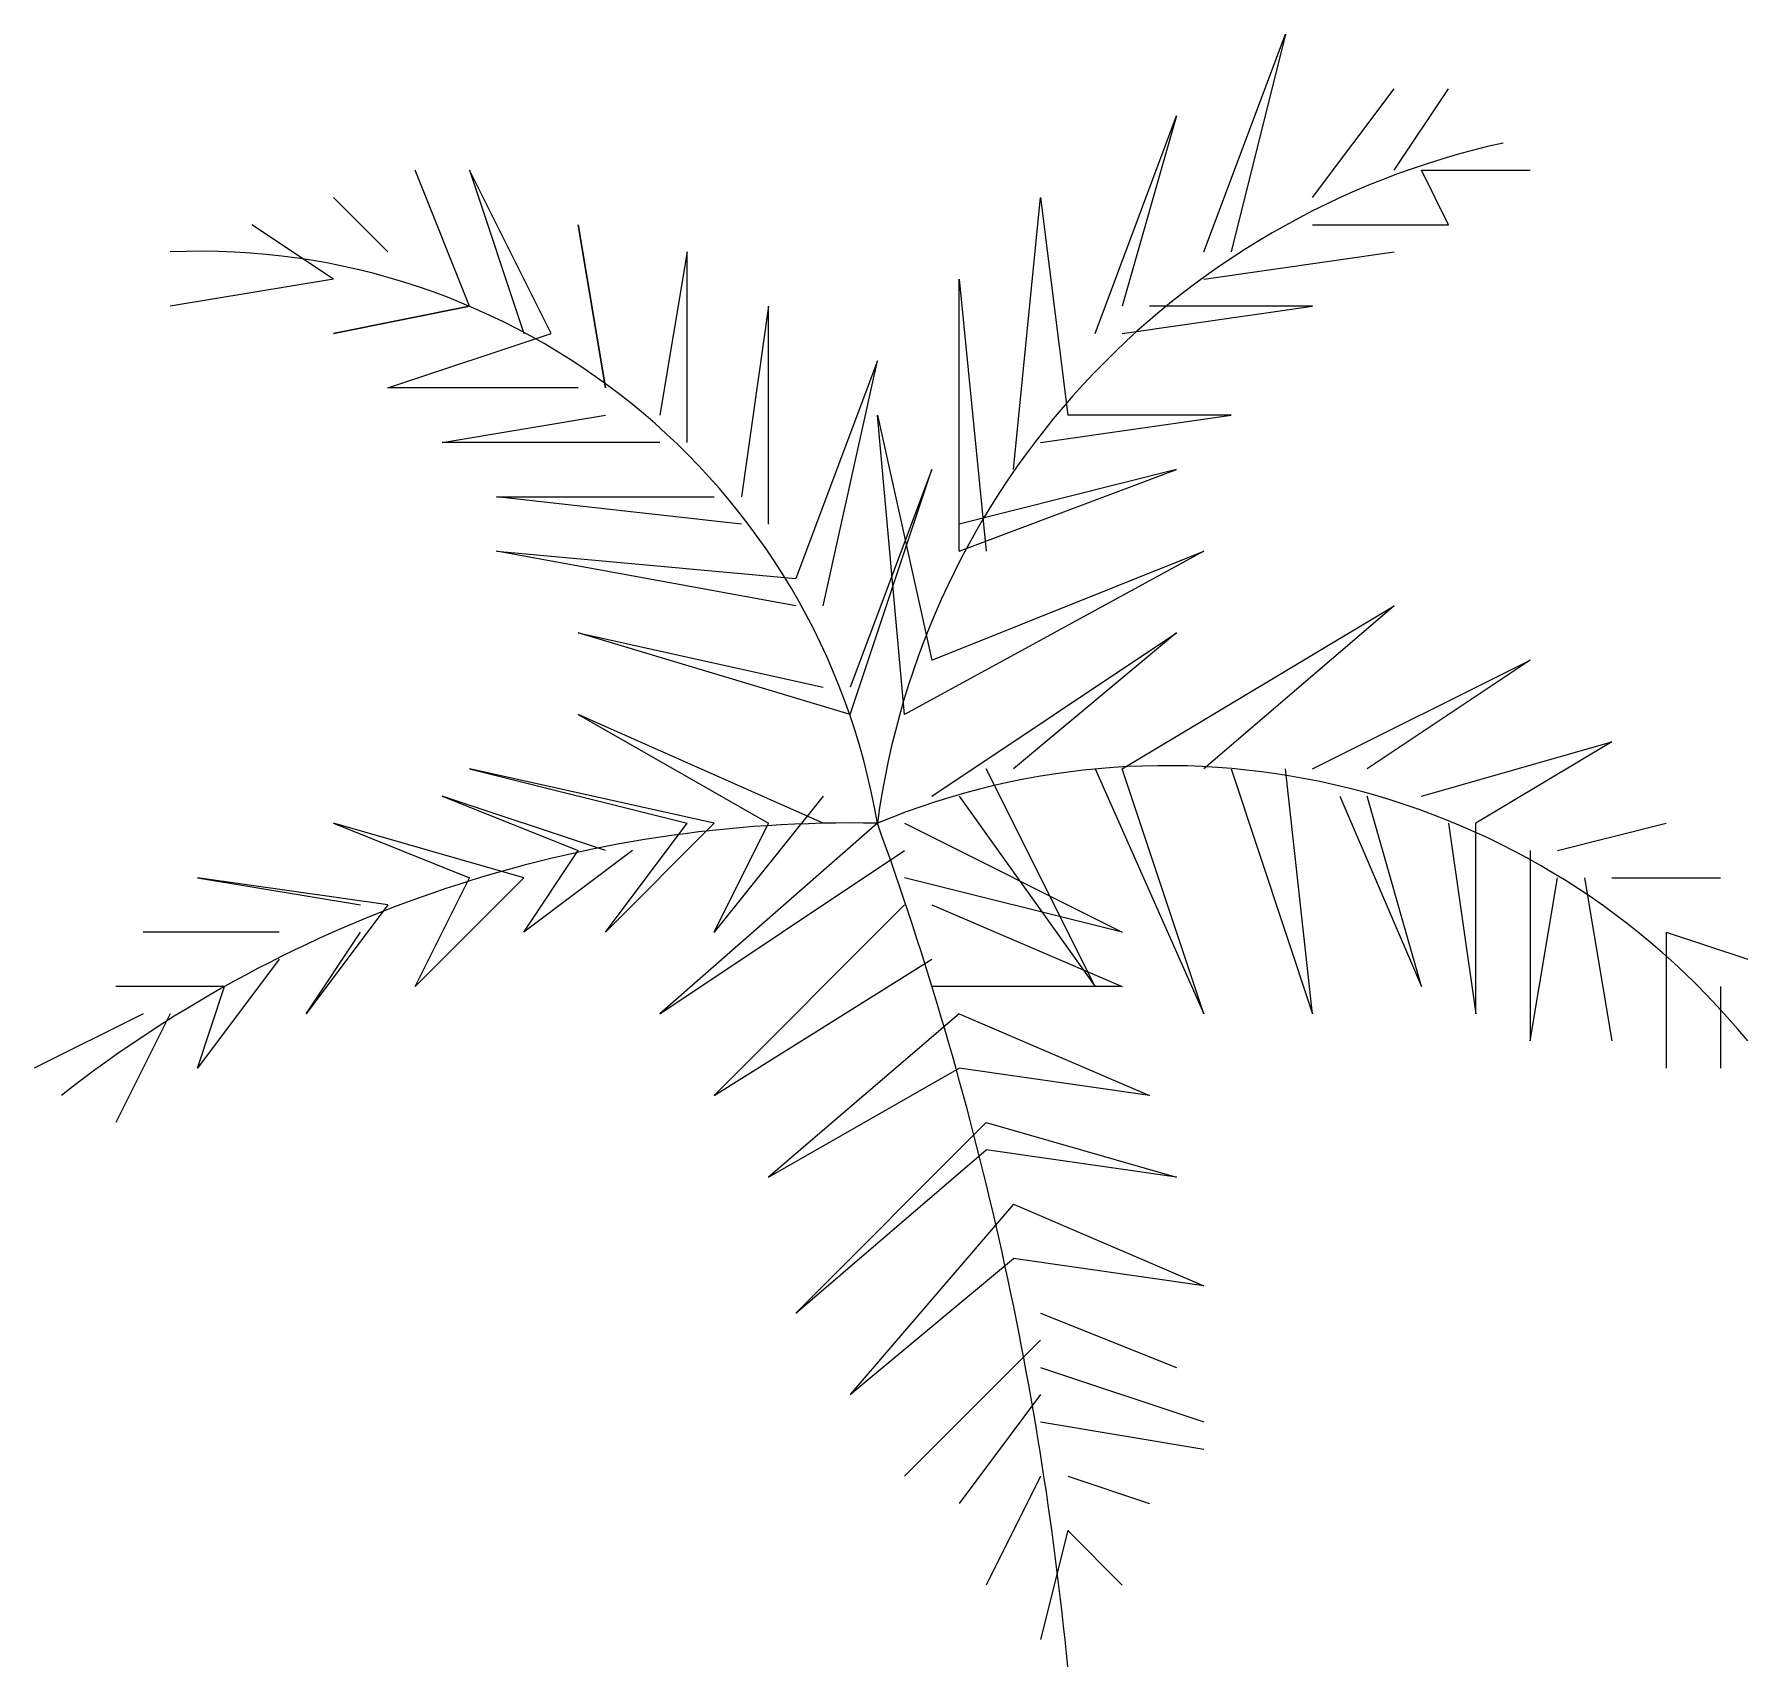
# Model space of a CAD drawing. Header units: millimetres. Extents: x 281.6 to 294.1, y 151 to 163.
import ezdxf

# ---------------------------------------------------------------- set-up
doc = ezdxf.new("R2010")
doc.units = ezdxf.units.MM

msp = doc.modelspace()

# ---------------------------------------------------------------- linework, layer by layer
for points in [[(290.154, 161.395), (290.752, 162.989)], [(290.752, 162.989), (290.354, 161.395)], [(290.951, 161.793), (291.549, 162.59)], [(291.549, 161.993), (291.947, 162.59)], [(289.358, 160.797), (289.955, 162.391)], [(289.955, 162.391), (289.557, 160.997)], [(284.776, 160.997), (284.378, 161.993)], [(284.776, 161.993), (285.174, 160.797)], [(285.374, 160.797), (284.776, 161.993)], [(291.748, 161.993), (292.545, 161.993)], [(291.947, 161.594), (291.748, 161.993)], [(284.178, 161.395), (283.78, 161.793)], [(288.76, 159.801), (288.959, 161.793)], [(288.959, 161.793), (289.158, 160.2)], [(283.78, 161.196), (283.182, 161.594)], [(285.573, 161.594), (285.772, 160.399), (285.573, 161.594)], [(290.951, 161.594), (291.947, 161.594)], [(286.37, 161.395), (286.17, 160.2)], [(286.37, 160.001), (286.37, 161.395)], [(290.154, 161.196), (291.549, 161.395)], [(283.78, 161.196), (282.585, 160.997)], [(288.362, 161.196), (288.561, 159.204)], [(288.362, 159.204), (288.362, 161.196)], [(283.78, 160.797), (284.776, 160.997), (283.78, 160.797)], [(286.967, 160.997), (286.768, 159.602)], [(286.967, 159.403), (286.967, 160.997)], [(289.557, 160.797), (290.951, 160.997)], [(290.951, 160.997), (289.756, 160.997)], [(284.178, 160.399), (285.374, 160.797)], [(287.764, 160.598), (287.166, 159.005)], [(287.366, 158.805), (287.764, 160.598)], [(285.573, 160.399), (284.178, 160.399)], [(284.577, 160.001), (285.772, 160.2)], [(287.764, 160.2), (288.162, 158.407)], [(287.963, 158.009), (287.764, 160.2)], [(288.959, 160.001), (290.354, 160.2)], [(290.354, 160.2), (289.158, 160.2)], [(286.17, 160.001), (284.577, 160.001)], [(288.162, 159.801), (287.565, 158.208)], [(287.565, 158.009), (288.162, 159.801)], [(289.955, 159.801), (288.362, 159.403)], [(288.362, 159.204), (289.955, 159.801)], [(284.975, 159.602), (286.569, 159.602)], [(286.768, 159.403), (284.975, 159.602)], [(284.975, 159.204), (287.166, 159.005)], [(287.166, 158.805), (284.975, 159.204)], [(290.154, 159.204), (287.963, 158.009)], [(288.162, 158.407), (290.154, 159.204)], [(289.557, 157.61), (291.549, 158.805)], [(291.549, 158.805), (290.154, 157.61)], [(285.573, 158.606), (287.366, 158.208)], [(287.565, 158.009), (285.573, 158.606)], [(288.162, 157.411), (289.955, 158.606)], [(289.955, 158.606), (288.76, 157.61)], [(290.951, 157.61), (292.545, 158.407)], [(292.545, 158.407), (291.35, 157.61)], [(285.573, 158.009), (286.967, 157.212)], [(287.366, 157.212), (285.573, 158.009)], [(291.748, 157.411), (293.142, 157.809)], [(293.142, 157.809), (292.146, 157.212)], [(284.776, 157.61), (286.37, 157.212)], [(286.569, 157.212), (284.776, 157.61)], [(289.358, 156.017), (288.561, 157.61)], [(289.358, 157.61), (290.154, 155.817)], [(290.154, 155.817), (289.557, 157.61)], [(290.354, 157.61), (290.951, 155.817)], [(290.951, 155.817), (290.752, 157.61)], [(284.577, 157.411), (285.573, 157.013)], [(285.772, 157.013), (284.577, 157.411)], [(287.366, 157.411), (286.569, 156.415)], [(288.362, 157.411), (289.358, 156.017)], [(291.15, 157.411), (291.748, 156.017)], [(291.748, 156.017), (291.35, 157.411)], [(283.78, 157.212), (284.776, 156.813)], [(285.174, 156.813), (283.78, 157.212)], [(285.772, 156.415), (286.37, 157.212)], [(286.569, 157.212), (285.772, 156.415)], [(287.764, 157.212), (286.17, 155.817)], [(286.569, 156.415), (286.967, 157.212)], [(287.963, 157.212), (289.557, 156.415)], [(291.947, 157.212), (292.146, 155.817)], [(292.146, 155.817), (292.146, 157.212)], [(292.744, 157.013), (293.541, 157.212)], [(285.174, 156.415), (285.573, 157.013)], [(285.971, 157.013), (285.174, 156.415)], [(286.17, 155.817), (287.963, 157.013)], [(292.545, 157.013), (292.545, 155.618)], [(282.784, 156.813), (283.979, 156.614)], [(284.178, 156.614), (282.784, 156.813)], [(284.378, 156.017), (284.776, 156.813)], [(285.174, 156.813), (284.378, 156.017)], [(289.557, 156.415), (287.963, 156.813)], [(292.545, 155.618), (292.744, 156.813)], [(292.943, 156.813), (293.142, 155.618)], [(293.142, 156.813), (293.939, 156.813)], [(284.178, 156.614), (283.581, 155.817)], [(287.963, 156.614), (286.569, 155.22)], [(288.162, 156.614), (289.557, 156.017)], [(283.382, 156.415), (282.386, 156.415)], [(283.581, 155.817), (283.979, 156.415)], [(293.541, 156.415), (293.541, 155.419)], [(293.541, 156.415), (294.138, 156.216)], [(283.382, 156.216), (282.784, 155.419)], [(286.569, 155.22), (288.162, 156.216)], [(282.983, 156.017), (282.186, 156.017)], [(282.784, 155.419), (282.983, 156.017)], [(289.557, 156.017), (288.162, 156.017)], [(293.939, 156.017), (293.939, 155.419)], [(282.386, 155.817), (281.589, 155.419)], [(282.585, 155.817), (282.186, 155.021)], [(288.362, 155.817), (286.967, 154.622)], [(288.362, 155.817), (289.756, 155.22)], [(286.967, 154.622), (288.362, 155.419)], [(289.756, 155.22), (288.362, 155.419)], [(288.561, 155.021), (287.166, 153.626)], [(288.561, 155.021), (289.955, 154.622)], [(287.166, 153.626), (288.561, 154.821)], [(289.955, 154.622), (288.561, 154.821)], [(288.76, 154.423), (287.565, 153.029)], [(288.76, 154.423), (290.154, 153.825)], [(287.565, 153.029), (288.76, 154.025)], [(290.154, 153.825), (288.76, 154.025)], [(288.959, 153.626), (289.955, 153.228)], [(288.959, 153.427), (287.963, 152.431)], [(288.959, 153.228), (290.154, 152.829)], [(288.959, 153.029), (288.362, 152.232)], [(288.959, 152.829), (290.154, 152.63)], [(288.959, 152.431), (288.561, 151.634)], [(289.158, 152.431), (289.756, 152.232)], [(289.158, 152.033), (288.959, 151.236)], [(289.158, 152.033), (289.557, 151.634)]]:
    msp.add_lwpolyline(points)
for points in [[(292.346, 162.192, 0.314961), (287.764, 157.212, 0.377953), (282.585, 161.395)], [(294.138, 155.618, 0.330709), (287.764, 157.212)], [(287.764, 157.212, 0.173228), (281.788, 155.22)], [(289.158, 151.037, 0.062992), (287.764, 157.212)]]:
    msp.add_lwpolyline(points, format="xyb")

doc.saveas('drawing.dxf')
